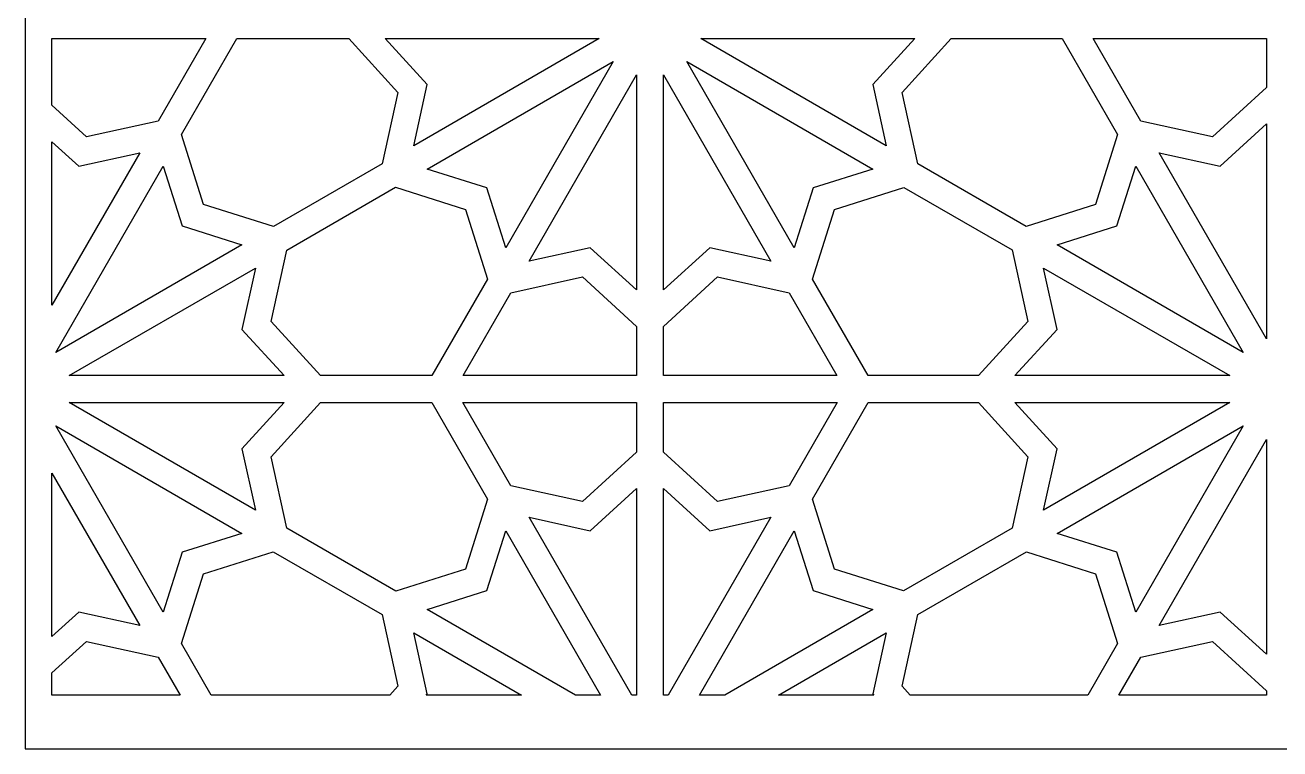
# Model space of a CAD drawing. Header units: centimetres. Extents: x -14 to -3.1, y -9 to -3.4.
# Drawn here: x -14.016 to -9.146, y -9 to -6.192 of the extents above; entities that cross this region are included whole.
import ezdxf

# ---------------------------------------------------------------- set-up
doc = ezdxf.new("R2010")
doc.units = ezdxf.units.CM
doc.header["$MEASUREMENT"] = 0
doc.layers.add('layer 1', color=7, linetype='Continuous')

msp = doc.modelspace()

# ---------------------------------------------------------------- linework, layer by layer
at = {"layer": 'layer 1', "color": 250, "lineweight": 30}
for points, knots in [([(-3.0891, -9.00022), (-3.0891, -9.00022), (-14.01558, -9.00022), (-14.01558, -9.00022), (-14.01558, -9.00022), (-14.01558, -9.00022), (-14.01558, -3.43259), (-14.01558, -3.43259), (-14.01558, -3.43259), (-14.01558, -3.43259), (-13.98674, -3.43259), (-13.98674, -3.43259), (-13.98674, -3.43259), (-13.98674, -3.43259), (-13.32329, -3.43259), (-13.32329, -3.43259), (-13.32329, -3.43259), (-13.32329, -3.43259), (-13.20275, -3.43259), (-13.20275, -3.43259), (-13.20275, -3.43259), (-13.20275, -3.43259), (-12.7472, -3.43259), (-12.7472, -3.43259), (-12.7472, -3.43259), (-12.7472, -3.43259), (-12.60581, -3.43259), (-12.60581, -3.43259), (-12.60581, -3.43259), (-12.60581, -3.43259), (-11.81042, -3.43259), (-11.81042, -3.43259), (-11.81042, -3.43259), (-11.81042, -3.43259), (-11.37021, -3.43259), (-11.37021, -3.43259), (-11.37021, -3.43259), (-11.37021, -3.43259), (-10.57482, -3.43259), (-10.57482, -3.43259), (-10.57482, -3.43259), (-10.57482, -3.43259), (-10.43343, -3.43259), (-10.43343, -3.43259), (-10.43343, -3.43259), (-10.43343, -3.43259), (-9.98187, -3.43259), (-9.98187, -3.43259), (-9.98187, -3.43259), (-9.98187, -3.43259), (-9.86133, -3.43259), (-9.86133, -3.43259), (-9.86133, -3.43259), (-9.86133, -3.43259), (-9.19788, -3.43259), (-9.19788, -3.43259), (-9.19788, -3.43259), (-9.19788, -3.43259), (-9.09349, -3.43259), (-9.09349, -3.43259), (-9.09349, -3.43259), (-9.09349, -3.43259), (-8.43004, -3.43259), (-8.43004, -3.43259), (-8.43004, -3.43259), (-8.43004, -3.43259), (-8.3095, -3.43259), (-8.3095, -3.43259), (-8.3095, -3.43259), (-8.3095, -3.43259), (-7.85851, -3.43259), (-7.85851, -3.43259), (-7.85851, -3.43259), (-7.85851, -3.43259), (-7.71711, -3.43259), (-7.71711, -3.43259), (-7.71711, -3.43259), (-7.71711, -3.43259), (-6.92172, -3.43259), (-6.92172, -3.43259), (-6.92172, -3.43259), (-6.92172, -3.43259), (-6.48151, -3.43259), (-6.48151, -3.43259), (-6.48151, -3.43259), (-6.48151, -3.43259), (-5.68613, -3.43259), (-5.68613, -3.43259), (-5.68613, -3.43259), (-5.68613, -3.43259), (-5.54473, -3.43259), (-5.54473, -3.43259), (-5.54473, -3.43259), (-5.54473, -3.43259), (-5.08862, -3.43259), (-5.08862, -3.43259), (-5.08862, -3.43259), (-5.08862, -3.43259), (-4.96807, -3.43259), (-4.96807, -3.43259), (-4.96807, -3.43259), (-4.96807, -3.43259), (-4.30463, -3.43259), (-4.30463, -3.43259), (-4.30463, -3.43259), (-4.30463, -3.43259), (-4.20023, -3.43259), (-4.20023, -3.43259), (-4.20023, -3.43259), (-4.20023, -3.43259), (-3.53678, -3.43259), (-3.53678, -3.43259), (-3.53678, -3.43259), (-3.53678, -3.43259), (-3.41624, -3.43259), (-3.41624, -3.43259), (-3.41624, -3.43259), (-3.41624, -3.43259), (-3.0891, -3.43259), (-3.0891, -3.43259), (-3.0891, -3.43259), (-3.0891, -3.43259), (-3.0891, -4.04459), (-3.0891, -4.04459), (-3.0891, -4.04459), (-3.0891, -4.04459), (-3.0891, -4.16514), (-3.0891, -4.16514), (-3.0891, -4.16514), (-3.0891, -4.16514), (-3.0891, -4.71676), (-3.0891, -4.71676), (-3.0891, -4.71676), (-3.0891, -4.71676), (-3.0891, -4.83627), (-3.0891, -4.83627), (-3.0891, -4.83627), (-3.0891, -4.83627), (-3.0891, -5.38789), (-3.0891, -5.38789), (-3.0891, -5.38789), (-3.0891, -5.38789), (-3.0891, -5.50844), (-3.0891, -5.50844), (-3.0891, -5.50844), (-3.0891, -5.50844), (-3.0891, -6.14027), (-3.0891, -6.14027), (-3.0891, -6.14027), (-3.0891, -6.14027), (-3.0891, -6.24467), (-3.0891, -6.24467), (-3.0891, -6.24467), (-3.0891, -6.24467), (-3.0891, -6.87264), (-3.0891, -6.87264), (-3.0891, -6.87264), (-3.0891, -6.87264), (-3.0891, -6.99318), (-3.0891, -6.99318), (-3.0891, -6.99318), (-3.0891, -6.99318), (-3.0891, -7.5448), (-3.0891, -7.5448), (-3.0891, -7.5448), (-3.0891, -7.5448), (-3.0891, -7.66432), (-3.0891, -7.66432), (-3.0891, -7.66432), (-3.0891, -7.66432), (-3.0891, -8.21594), (-3.0891, -8.21594), (-3.0891, -8.21594), (-3.0891, -8.21594), (-3.0891, -8.33648), (-3.0891, -8.33648), (-3.0891, -8.33648), (-3.0891, -8.33648), (-3.0891, -8.9668), (-3.0891, -8.9668), (-3.0891, -8.9668), (-3.0891, -8.9668), (-3.0891, -9.00022), (-3.0891, -9.00022)], [0, 0, 0, 0, 0.0212766, 0.0212766, 0.0212766, 0.0212766, 0.0425532, 0.0425532, 0.0425532, 0.0425532, 0.0638298, 0.0638298, 0.0638298, 0.0638298, 0.0851064, 0.0851064, 0.0851064, 0.0851064, 0.106383, 0.106383, 0.106383, 0.106383, 0.1276596, 0.1276596, 0.1276596, 0.1276596, 0.1489362, 0.1489362, 0.1489362, 0.1489362, 0.1702128, 0.1702128, 0.1702128, 0.1702128, 0.1914894, 0.1914894, 0.1914894, 0.1914894, 0.212766, 0.212766, 0.212766, 0.212766, 0.2340426, 0.2340426, 0.2340426, 0.2340426, 0.2553191, 0.2553191, 0.2553191, 0.2553191, 0.2765957, 0.2765957, 0.2765957, 0.2765957, 0.2978723, 0.2978723, 0.2978723, 0.2978723, 0.3191489, 0.3191489, 0.3191489, 0.3191489, 0.3404255, 0.3404255, 0.3404255, 0.3404255, 0.3617021, 0.3617021, 0.3617021, 0.3617021, 0.3829787, 0.3829787, 0.3829787, 0.3829787, 0.4042553, 0.4042553, 0.4042553, 0.4042553, 0.4255319, 0.4255319, 0.4255319, 0.4255319, 0.4468085, 0.4468085, 0.4468085, 0.4468085, 0.4680851, 0.4680851, 0.4680851, 0.4680851, 0.4893617, 0.4893617, 0.4893617, 0.4893617, 0.5106383, 0.5106383, 0.5106383, 0.5106383, 0.5319149, 0.5319149, 0.5319149, 0.5319149, 0.5531915, 0.5531915, 0.5531915, 0.5531915, 0.5744681, 0.5744681, 0.5744681, 0.5744681, 0.5957447, 0.5957447, 0.5957447, 0.5957447, 0.6170213, 0.6170213, 0.6170213, 0.6170213, 0.6382979, 0.6382979, 0.6382979, 0.6382979, 0.6595745, 0.6595745, 0.6595745, 0.6595745, 0.6808511, 0.6808511, 0.6808511, 0.6808511, 0.7021277, 0.7021277, 0.7021277, 0.7021277, 0.7234043, 0.7234043, 0.7234043, 0.7234043, 0.7446809, 0.7446809, 0.7446809, 0.7446809, 0.7659574, 0.7659574, 0.7659574, 0.7659574, 0.787234, 0.787234, 0.787234, 0.787234, 0.8085106, 0.8085106, 0.8085106, 0.8085106, 0.8297872, 0.8297872, 0.8297872, 0.8297872, 0.8510638, 0.8510638, 0.8510638, 0.8510638, 0.8723404, 0.8723404, 0.8723404, 0.8723404, 0.893617, 0.893617, 0.893617, 0.893617, 0.9148936, 0.9148936, 0.9148936, 0.9148936, 0.9361702, 0.9361702, 0.9361702, 0.9361702, 0.9574468, 0.9574468, 0.9574468, 0.9574468, 1, 1, 1, 1]), ([(-13.91119, -6.24467), (-13.91119, -6.24467), (-13.91119, -6.50335), (-13.91119, -6.50335), (-13.91119, -6.50335), (-13.91119, -6.50335), (-13.77677, -6.62614), (-13.77677, -6.62614), (-13.77677, -6.62614), (-13.77677, -6.62614), (-13.49902, -6.56501), (-13.49902, -6.56501), (-13.49902, -6.56501), (-13.49902, -6.56501), (-13.31408, -6.24467), (-13.31408, -6.24467), (-13.31408, -6.24467), (-13.31408, -6.24467), (-13.91119, -6.24467), (-13.91119, -6.24467)], [0, 0, 0, 0, 0.1666667, 0.1666667, 0.1666667, 0.1666667, 0.3333333, 0.3333333, 0.3333333, 0.3333333, 0.5, 0.5, 0.5, 0.5, 0.6666667, 0.6666667, 0.6666667, 0.6666667, 1, 1, 1, 1]), ([(-12.75937, -6.24467), (-12.75937, -6.24467), (-13.19353, -6.24467), (-13.19353, -6.24467), (-13.19353, -6.24467), (-13.19353, -6.24467), (-13.40862, -6.6172), (-13.40862, -6.6172), (-13.40862, -6.6172), (-13.40862, -6.6172), (-13.32269, -6.88831), (-13.32269, -6.88831), (-13.32269, -6.88831), (-13.32269, -6.88831), (-13.05158, -6.97424), (-13.05158, -6.97424), (-13.05158, -6.97424), (-13.05158, -6.97424), (-12.62978, -6.73071), (-12.62978, -6.73071), (-12.62978, -6.73071), (-12.62978, -6.73071), (-12.56874, -6.45335), (-12.56874, -6.45335), (-12.56874, -6.45335), (-12.56874, -6.45335), (-12.75937, -6.24467), (-12.75937, -6.24467)], [0, 0, 0, 0, 0.125, 0.125, 0.125, 0.125, 0.25, 0.25, 0.25, 0.25, 0.375, 0.375, 0.375, 0.375, 0.5, 0.5, 0.5, 0.5, 0.625, 0.625, 0.625, 0.625, 0.75, 0.75, 0.75, 0.75, 1, 1, 1, 1]), ([(-12.50742, -6.6604), (-12.50742, -6.6604), (-11.78734, -6.24467), (-11.78734, -6.24467), (-11.78734, -6.24467), (-11.78734, -6.24467), (-12.61798, -6.24467), (-12.61798, -6.24467), (-12.61798, -6.24467), (-12.61798, -6.24467), (-12.45514, -6.42291), (-12.45514, -6.42291), (-12.45514, -6.42291), (-12.45514, -6.42291), (-12.50742, -6.6604), (-12.50742, -6.6604)], [0, 0, 0, 0, 0.2, 0.2, 0.2, 0.2, 0.4, 0.4, 0.4, 0.4, 0.6, 0.6, 0.6, 0.6, 1, 1, 1, 1]), ([(-11.39328, -6.24467), (-11.39328, -6.24467), (-10.67321, -6.6604), (-10.67321, -6.6604), (-10.67321, -6.6604), (-10.67321, -6.6604), (-10.72548, -6.42291), (-10.72548, -6.42291), (-10.72548, -6.42291), (-10.72548, -6.42291), (-10.56265, -6.24467), (-10.56265, -6.24467), (-10.56265, -6.24467), (-10.56265, -6.24467), (-11.39328, -6.24467), (-11.39328, -6.24467)], [0, 0, 0, 0, 0.2, 0.2, 0.2, 0.2, 0.4, 0.4, 0.4, 0.4, 0.6, 0.6, 0.6, 0.6, 1, 1, 1, 1]), ([(-10.55076, -6.7311), (-10.55076, -6.7311), (-10.13084, -6.97354), (-10.13084, -6.97354), (-10.13084, -6.97354), (-10.13084, -6.97354), (-9.86194, -6.88831), (-9.86194, -6.88831), (-9.86194, -6.88831), (-9.86194, -6.88831), (-9.77601, -6.6172), (-9.77601, -6.6172), (-9.77601, -6.6172), (-9.77601, -6.6172), (-9.99109, -6.24467), (-9.99109, -6.24467), (-9.99109, -6.24467), (-9.99109, -6.24467), (-10.42125, -6.24467), (-10.42125, -6.24467), (-10.42125, -6.24467), (-10.42125, -6.24467), (-10.61189, -6.45335), (-10.61189, -6.45335), (-10.61189, -6.45335), (-10.61189, -6.45335), (-10.55076, -6.7311), (-10.55076, -6.7311)], [0, 0, 0, 0, 0.125, 0.125, 0.125, 0.125, 0.25, 0.25, 0.25, 0.25, 0.375, 0.375, 0.375, 0.375, 0.5, 0.5, 0.5, 0.5, 0.625, 0.625, 0.625, 0.625, 0.75, 0.75, 0.75, 0.75, 1, 1, 1, 1]), ([(-9.6856, -6.56501), (-9.6856, -6.56501), (-9.40785, -6.62614), (-9.40785, -6.62614), (-9.40785, -6.62614), (-9.40785, -6.62614), (-9.19788, -6.43432), (-9.19788, -6.43432), (-9.19788, -6.43432), (-9.19788, -6.43432), (-9.19788, -6.24467), (-9.19788, -6.24467), (-9.19788, -6.24467), (-9.19788, -6.24467), (-9.87055, -6.24467), (-9.87055, -6.24467), (-9.87055, -6.24467), (-9.87055, -6.24467), (-9.6856, -6.56501), (-9.6856, -6.56501)], [0, 0, 0, 0, 0.1666667, 0.1666667, 0.1666667, 0.1666667, 0.3333333, 0.3333333, 0.3333333, 0.3333333, 0.5, 0.5, 0.5, 0.5, 0.6666667, 0.6666667, 0.6666667, 0.6666667, 1, 1, 1, 1]), ([(-12.14994, -7.05609), (-12.14994, -7.05609), (-11.73292, -6.33379), (-11.73292, -6.33379), (-11.73292, -6.33379), (-11.73292, -6.33379), (-12.45522, -6.75081), (-12.45522, -6.75081), (-12.45522, -6.75081), (-12.45522, -6.75081), (-12.22341, -6.82428), (-12.22341, -6.82428), (-12.22341, -6.82428), (-12.22341, -6.82428), (-12.14994, -7.05609), (-12.14994, -7.05609)], [0, 0, 0, 0, 0.2, 0.2, 0.2, 0.2, 0.4, 0.4, 0.4, 0.4, 0.6, 0.6, 0.6, 0.6, 1, 1, 1, 1]), ([(-10.72541, -6.75081), (-10.72541, -6.75081), (-11.44771, -6.33379), (-11.44771, -6.33379), (-11.44771, -6.33379), (-11.44771, -6.33379), (-11.03069, -7.05609), (-11.03069, -7.05609), (-11.03069, -7.05609), (-11.03069, -7.05609), (-10.95722, -6.82428), (-10.95722, -6.82428), (-10.95722, -6.82428), (-10.95722, -6.82428), (-10.72541, -6.75081), (-10.72541, -6.75081)], [0, 0, 0, 0, 0.2, 0.2, 0.2, 0.2, 0.4, 0.4, 0.4, 0.4, 0.6, 0.6, 0.6, 0.6, 1, 1, 1, 1]), ([(-11.64251, -7.22002), (-11.64251, -7.22002), (-11.64251, -6.38598), (-11.64251, -6.38598), (-11.64251, -6.38598), (-11.64251, -6.38598), (-12.05953, -7.10828), (-12.05953, -7.10828), (-12.05953, -7.10828), (-12.05953, -7.10828), (-11.82204, -7.05601), (-11.82204, -7.05601), (-11.82204, -7.05601), (-11.82204, -7.05601), (-11.64251, -7.22002), (-11.64251, -7.22002)], [0, 0, 0, 0, 0.2, 0.2, 0.2, 0.2, 0.4, 0.4, 0.4, 0.4, 0.6, 0.6, 0.6, 0.6, 1, 1, 1, 1]), ([(-11.53812, -6.38598), (-11.53812, -6.38598), (-11.53812, -7.22002), (-11.53812, -7.22002), (-11.53812, -7.22002), (-11.53812, -7.22002), (-11.35859, -7.05601), (-11.35859, -7.05601), (-11.35859, -7.05601), (-11.35859, -7.05601), (-11.1211, -7.10828), (-11.1211, -7.10828), (-11.1211, -7.10828), (-11.1211, -7.10828), (-11.53812, -6.38598), (-11.53812, -6.38598)], [0, 0, 0, 0, 0.2, 0.2, 0.2, 0.2, 0.4, 0.4, 0.4, 0.4, 0.6, 0.6, 0.6, 0.6, 1, 1, 1, 1]), ([(-9.6149, -6.68746), (-9.6149, -6.68746), (-9.19788, -7.40976), (-9.19788, -7.40976), (-9.19788, -7.40976), (-9.19788, -7.40976), (-9.19788, -6.57572), (-9.19788, -6.57572), (-9.19788, -6.57572), (-9.19788, -6.57572), (-9.37741, -6.73973), (-9.37741, -6.73973), (-9.37741, -6.73973), (-9.37741, -6.73973), (-9.6149, -6.68746), (-9.6149, -6.68746)], [0, 0, 0, 0, 0.2, 0.2, 0.2, 0.2, 0.4, 0.4, 0.4, 0.4, 0.6, 0.6, 0.6, 0.6, 1, 1, 1, 1]), ([(-13.91119, -6.64474), (-13.91119, -6.64474), (-13.91119, -7.2789), (-13.91119, -7.2789), (-13.91119, -7.2789), (-13.91119, -7.2789), (-13.56972, -6.68746), (-13.56972, -6.68746), (-13.56972, -6.68746), (-13.56972, -6.68746), (-13.80721, -6.73973), (-13.80721, -6.73973), (-13.80721, -6.73973), (-13.80721, -6.73973), (-13.91119, -6.64474), (-13.91119, -6.64474)], [0, 0, 0, 0, 0.2, 0.2, 0.2, 0.2, 0.4, 0.4, 0.4, 0.4, 0.6, 0.6, 0.6, 0.6, 1, 1, 1, 1]), ([(-13.47932, -6.73966), (-13.47932, -6.73966), (-13.89634, -7.46196), (-13.89634, -7.46196), (-13.89634, -7.46196), (-13.89634, -7.46196), (-13.17404, -7.04494), (-13.17404, -7.04494), (-13.17404, -7.04494), (-13.17404, -7.04494), (-13.40584, -6.97146), (-13.40584, -6.97146), (-13.40584, -6.97146), (-13.40584, -6.97146), (-13.47932, -6.73966), (-13.47932, -6.73966)], [0, 0, 0, 0, 0.2, 0.2, 0.2, 0.2, 0.4, 0.4, 0.4, 0.4, 0.6, 0.6, 0.6, 0.6, 1, 1, 1, 1]), ([(-10.01059, -7.04494), (-10.01059, -7.04494), (-9.28829, -7.46196), (-9.28829, -7.46196), (-9.28829, -7.46196), (-9.28829, -7.46196), (-9.70531, -6.73966), (-9.70531, -6.73966), (-9.70531, -6.73966), (-9.70531, -6.73966), (-9.77878, -6.97146), (-9.77878, -6.97146), (-9.77878, -6.97146), (-9.77878, -6.97146), (-10.01059, -7.04494), (-10.01059, -7.04494)], [0, 0, 0, 0, 0.2, 0.2, 0.2, 0.2, 0.4, 0.4, 0.4, 0.4, 0.6, 0.6, 0.6, 0.6, 1, 1, 1, 1]), ([(-12.8687, -7.55236), (-12.8687, -7.55236), (-12.43646, -7.55236), (-12.43646, -7.55236), (-12.43646, -7.55236), (-12.43646, -7.55236), (-12.22064, -7.17854), (-12.22064, -7.17854), (-12.22064, -7.17854), (-12.22064, -7.17854), (-12.30657, -6.90743), (-12.30657, -6.90743), (-12.30657, -6.90743), (-12.30657, -6.90743), (-12.57767, -6.8215), (-12.57767, -6.8215), (-12.57767, -6.8215), (-12.57767, -6.8215), (-12.99947, -7.06503), (-12.99947, -7.06503), (-12.99947, -7.06503), (-12.99947, -7.06503), (-13.06052, -7.3424), (-13.06052, -7.3424), (-13.06052, -7.3424), (-13.06052, -7.3424), (-12.8687, -7.55236), (-12.8687, -7.55236)], [0, 0, 0, 0, 0.125, 0.125, 0.125, 0.125, 0.25, 0.25, 0.25, 0.25, 0.375, 0.375, 0.375, 0.375, 0.5, 0.5, 0.5, 0.5, 0.625, 0.625, 0.625, 0.625, 0.75, 0.75, 0.75, 0.75, 1, 1, 1, 1]), ([(-10.74416, -7.55236), (-10.74416, -7.55236), (-10.31592, -7.55236), (-10.31592, -7.55236), (-10.31592, -7.55236), (-10.31592, -7.55236), (-10.12411, -7.3424), (-10.12411, -7.3424), (-10.12411, -7.3424), (-10.12411, -7.3424), (-10.18524, -7.06465), (-10.18524, -7.06465), (-10.18524, -7.06465), (-10.18524, -7.06465), (-10.60516, -6.8222), (-10.60516, -6.8222), (-10.60516, -6.8222), (-10.60516, -6.8222), (-10.87406, -6.90743), (-10.87406, -6.90743), (-10.87406, -6.90743), (-10.87406, -6.90743), (-10.95999, -7.17854), (-10.95999, -7.17854), (-10.95999, -7.17854), (-10.95999, -7.17854), (-10.74416, -7.55236), (-10.74416, -7.55236)], [0, 0, 0, 0, 0.125, 0.125, 0.125, 0.125, 0.25, 0.25, 0.25, 0.25, 0.375, 0.375, 0.375, 0.375, 0.5, 0.5, 0.5, 0.5, 0.625, 0.625, 0.625, 0.625, 0.75, 0.75, 0.75, 0.75, 1, 1, 1, 1]), ([(-13.84414, -7.55236), (-13.84414, -7.55236), (-13.0101, -7.55236), (-13.0101, -7.55236), (-13.0101, -7.55236), (-13.0101, -7.55236), (-13.17411, -7.37283), (-13.17411, -7.37283), (-13.17411, -7.37283), (-13.17411, -7.37283), (-13.12184, -7.13534), (-13.12184, -7.13534), (-13.12184, -7.13534), (-13.12184, -7.13534), (-13.84414, -7.55236), (-13.84414, -7.55236)], [0, 0, 0, 0, 0.2, 0.2, 0.2, 0.2, 0.4, 0.4, 0.4, 0.4, 0.6, 0.6, 0.6, 0.6, 1, 1, 1, 1]), ([(-10.17452, -7.55236), (-10.17452, -7.55236), (-9.34048, -7.55236), (-9.34048, -7.55236), (-9.34048, -7.55236), (-9.34048, -7.55236), (-10.06279, -7.13534), (-10.06279, -7.13534), (-10.06279, -7.13534), (-10.06279, -7.13534), (-10.01051, -7.37283), (-10.01051, -7.37283), (-10.01051, -7.37283), (-10.01051, -7.37283), (-10.17452, -7.55236), (-10.17452, -7.55236)], [0, 0, 0, 0, 0.2, 0.2, 0.2, 0.2, 0.4, 0.4, 0.4, 0.4, 0.6, 0.6, 0.6, 0.6, 1, 1, 1, 1]), ([(-12.31592, -7.55236), (-12.31592, -7.55236), (-11.64251, -7.55236), (-11.64251, -7.55236), (-11.64251, -7.55236), (-11.64251, -7.55236), (-11.64251, -7.36142), (-11.64251, -7.36142), (-11.64251, -7.36142), (-11.64251, -7.36142), (-11.85248, -7.1696), (-11.85248, -7.1696), (-11.85248, -7.1696), (-11.85248, -7.1696), (-12.13023, -7.23074), (-12.13023, -7.23074), (-12.13023, -7.23074), (-12.13023, -7.23074), (-12.31592, -7.55236), (-12.31592, -7.55236)], [0, 0, 0, 0, 0.1666667, 0.1666667, 0.1666667, 0.1666667, 0.3333333, 0.3333333, 0.3333333, 0.3333333, 0.5, 0.5, 0.5, 0.5, 0.6666667, 0.6666667, 0.6666667, 0.6666667, 1, 1, 1, 1]), ([(-11.53812, -7.55236), (-11.53812, -7.55236), (-10.86471, -7.55236), (-10.86471, -7.55236), (-10.86471, -7.55236), (-10.86471, -7.55236), (-11.0504, -7.23074), (-11.0504, -7.23074), (-11.0504, -7.23074), (-11.0504, -7.23074), (-11.32815, -7.1696), (-11.32815, -7.1696), (-11.32815, -7.1696), (-11.32815, -7.1696), (-11.53812, -7.36142), (-11.53812, -7.36142), (-11.53812, -7.36142), (-11.53812, -7.36142), (-11.53812, -7.55236), (-11.53812, -7.55236)], [0, 0, 0, 0, 0.1666667, 0.1666667, 0.1666667, 0.1666667, 0.3333333, 0.3333333, 0.3333333, 0.3333333, 0.5, 0.5, 0.5, 0.5, 0.6666667, 0.6666667, 0.6666667, 0.6666667, 1, 1, 1, 1]), ([(-13.0101, -7.65676), (-13.0101, -7.65676), (-13.84414, -7.65676), (-13.84414, -7.65676), (-13.84414, -7.65676), (-13.84414, -7.65676), (-13.12184, -8.07378), (-13.12184, -8.07378), (-13.12184, -8.07378), (-13.12184, -8.07378), (-13.17411, -7.83629), (-13.17411, -7.83629), (-13.17411, -7.83629), (-13.17411, -7.83629), (-13.0101, -7.65676), (-13.0101, -7.65676)], [0, 0, 0, 0, 0.2, 0.2, 0.2, 0.2, 0.4, 0.4, 0.4, 0.4, 0.6, 0.6, 0.6, 0.6, 1, 1, 1, 1]), ([(-12.43708, -7.65676), (-12.43708, -7.65676), (-12.8687, -7.65676), (-12.8687, -7.65676), (-12.8687, -7.65676), (-12.8687, -7.65676), (-13.06052, -7.86673), (-13.06052, -7.86673), (-13.06052, -7.86673), (-13.06052, -7.86673), (-12.99939, -8.14448), (-12.99939, -8.14448), (-12.99939, -8.14448), (-12.99939, -8.14448), (-12.57686, -8.38842), (-12.57686, -8.38842), (-12.57686, -8.38842), (-12.57686, -8.38842), (-12.30657, -8.30275), (-12.30657, -8.30275), (-12.30657, -8.30275), (-12.30657, -8.30275), (-12.22064, -8.03165), (-12.22064, -8.03165), (-12.22064, -8.03165), (-12.22064, -8.03165), (-12.43708, -7.65676), (-12.43708, -7.65676)], [0, 0, 0, 0, 0.125, 0.125, 0.125, 0.125, 0.25, 0.25, 0.25, 0.25, 0.375, 0.375, 0.375, 0.375, 0.5, 0.5, 0.5, 0.5, 0.625, 0.625, 0.625, 0.625, 0.75, 0.75, 0.75, 0.75, 1, 1, 1, 1]), ([(-11.64251, -7.65676), (-11.64251, -7.65676), (-12.31654, -7.65676), (-12.31654, -7.65676), (-12.31654, -7.65676), (-12.31654, -7.65676), (-12.13023, -7.97945), (-12.13023, -7.97945), (-12.13023, -7.97945), (-12.13023, -7.97945), (-11.85248, -8.04058), (-11.85248, -8.04058), (-11.85248, -8.04058), (-11.85248, -8.04058), (-11.64251, -7.84877), (-11.64251, -7.84877), (-11.64251, -7.84877), (-11.64251, -7.84877), (-11.64251, -7.65676), (-11.64251, -7.65676)], [0, 0, 0, 0, 0.1666667, 0.1666667, 0.1666667, 0.1666667, 0.3333333, 0.3333333, 0.3333333, 0.3333333, 0.5, 0.5, 0.5, 0.5, 0.6666667, 0.6666667, 0.6666667, 0.6666667, 1, 1, 1, 1]), ([(-10.86409, -7.65676), (-10.86409, -7.65676), (-11.53812, -7.65676), (-11.53812, -7.65676), (-11.53812, -7.65676), (-11.53812, -7.65676), (-11.53812, -7.84877), (-11.53812, -7.84877), (-11.53812, -7.84877), (-11.53812, -7.84877), (-11.32815, -8.04058), (-11.32815, -8.04058), (-11.32815, -8.04058), (-11.32815, -8.04058), (-11.0504, -7.97945), (-11.0504, -7.97945), (-11.0504, -7.97945), (-11.0504, -7.97945), (-10.86409, -7.65676), (-10.86409, -7.65676)], [0, 0, 0, 0, 0.1666667, 0.1666667, 0.1666667, 0.1666667, 0.3333333, 0.3333333, 0.3333333, 0.3333333, 0.5, 0.5, 0.5, 0.5, 0.6666667, 0.6666667, 0.6666667, 0.6666667, 1, 1, 1, 1]), ([(-10.31592, -7.65676), (-10.31592, -7.65676), (-10.74355, -7.65676), (-10.74355, -7.65676), (-10.74355, -7.65676), (-10.74355, -7.65676), (-10.95999, -8.03165), (-10.95999, -8.03165), (-10.95999, -8.03165), (-10.95999, -8.03165), (-10.87406, -8.30275), (-10.87406, -8.30275), (-10.87406, -8.30275), (-10.87406, -8.30275), (-10.60635, -8.3876), (-10.60635, -8.3876), (-10.60635, -8.3876), (-10.60635, -8.3876), (-10.18524, -8.14448), (-10.18524, -8.14448), (-10.18524, -8.14448), (-10.18524, -8.14448), (-10.12411, -7.86673), (-10.12411, -7.86673), (-10.12411, -7.86673), (-10.12411, -7.86673), (-10.31592, -7.65676), (-10.31592, -7.65676)], [0, 0, 0, 0, 0.125, 0.125, 0.125, 0.125, 0.25, 0.25, 0.25, 0.25, 0.375, 0.375, 0.375, 0.375, 0.5, 0.5, 0.5, 0.5, 0.625, 0.625, 0.625, 0.625, 0.75, 0.75, 0.75, 0.75, 1, 1, 1, 1]), ([(-9.34048, -7.65676), (-9.34048, -7.65676), (-10.17452, -7.65676), (-10.17452, -7.65676), (-10.17452, -7.65676), (-10.17452, -7.65676), (-10.01051, -7.83629), (-10.01051, -7.83629), (-10.01051, -7.83629), (-10.01051, -7.83629), (-10.06279, -8.07378), (-10.06279, -8.07378), (-10.06279, -8.07378), (-10.06279, -8.07378), (-9.34048, -7.65676), (-9.34048, -7.65676)], [0, 0, 0, 0, 0.2, 0.2, 0.2, 0.2, 0.4, 0.4, 0.4, 0.4, 0.6, 0.6, 0.6, 0.6, 1, 1, 1, 1]), ([(-13.17404, -8.16418), (-13.17404, -8.16418), (-13.89634, -7.74716), (-13.89634, -7.74716), (-13.89634, -7.74716), (-13.89634, -7.74716), (-13.47932, -8.46946), (-13.47932, -8.46946), (-13.47932, -8.46946), (-13.47932, -8.46946), (-13.40584, -8.23766), (-13.40584, -8.23766), (-13.40584, -8.23766), (-13.40584, -8.23766), (-13.17404, -8.16418), (-13.17404, -8.16418)], [0, 0, 0, 0, 0.2, 0.2, 0.2, 0.2, 0.4, 0.4, 0.4, 0.4, 0.6, 0.6, 0.6, 0.6, 1, 1, 1, 1]), ([(-9.70531, -8.46946), (-9.70531, -8.46946), (-9.28829, -7.74716), (-9.28829, -7.74716), (-9.28829, -7.74716), (-9.28829, -7.74716), (-10.01059, -8.16418), (-10.01059, -8.16418), (-10.01059, -8.16418), (-10.01059, -8.16418), (-9.77878, -8.23766), (-9.77878, -8.23766), (-9.77878, -8.23766), (-9.77878, -8.23766), (-9.70531, -8.46946), (-9.70531, -8.46946)], [0, 0, 0, 0, 0.2, 0.2, 0.2, 0.2, 0.4, 0.4, 0.4, 0.4, 0.6, 0.6, 0.6, 0.6, 1, 1, 1, 1]), ([(-9.19788, -7.79936), (-9.19788, -7.79936), (-9.6149, -8.52166), (-9.6149, -8.52166), (-9.6149, -8.52166), (-9.6149, -8.52166), (-9.37741, -8.46939), (-9.37741, -8.46939), (-9.37741, -8.46939), (-9.37741, -8.46939), (-9.19788, -8.6334), (-9.19788, -8.6334), (-9.19788, -8.6334), (-9.19788, -8.6334), (-9.19788, -7.79936), (-9.19788, -7.79936)], [0, 0, 0, 0, 0.2, 0.2, 0.2, 0.2, 0.4, 0.4, 0.4, 0.4, 0.6, 0.6, 0.6, 0.6, 1, 1, 1, 1]), ([(-13.91119, -7.93022), (-13.91119, -7.93022), (-13.91119, -8.56438), (-13.91119, -8.56438), (-13.91119, -8.56438), (-13.91119, -8.56438), (-13.80721, -8.46939), (-13.80721, -8.46939), (-13.80721, -8.46939), (-13.80721, -8.46939), (-13.56972, -8.52166), (-13.56972, -8.52166), (-13.56972, -8.52166), (-13.56972, -8.52166), (-13.91119, -7.93022), (-13.91119, -7.93022)], [0, 0, 0, 0, 0.2, 0.2, 0.2, 0.2, 0.4, 0.4, 0.4, 0.4, 0.6, 0.6, 0.6, 0.6, 1, 1, 1, 1]), ([(-11.64251, -8.79144), (-11.64251, -8.79144), (-11.64251, -7.99016), (-11.64251, -7.99016), (-11.64251, -7.99016), (-11.64251, -7.99016), (-11.82204, -8.15417), (-11.82204, -8.15417), (-11.82204, -8.15417), (-11.82204, -8.15417), (-12.05953, -8.1019), (-12.05953, -8.1019), (-12.05953, -8.1019), (-12.05953, -8.1019), (-11.66143, -8.79144), (-11.66143, -8.79144), (-11.66143, -8.79144), (-11.66143, -8.79144), (-11.64251, -8.79144), (-11.64251, -8.79144)], [0, 0, 0, 0, 0.1666667, 0.1666667, 0.1666667, 0.1666667, 0.3333333, 0.3333333, 0.3333333, 0.3333333, 0.5, 0.5, 0.5, 0.5, 0.6666667, 0.6666667, 0.6666667, 0.6666667, 1, 1, 1, 1]), ([(-11.53812, -7.99016), (-11.53812, -7.99016), (-11.53812, -8.79144), (-11.53812, -8.79144), (-11.53812, -8.79144), (-11.53812, -8.79144), (-11.5192, -8.79144), (-11.5192, -8.79144), (-11.5192, -8.79144), (-11.5192, -8.79144), (-11.1211, -8.1019), (-11.1211, -8.1019), (-11.1211, -8.1019), (-11.1211, -8.1019), (-11.35859, -8.15417), (-11.35859, -8.15417), (-11.35859, -8.15417), (-11.35859, -8.15417), (-11.53812, -7.99016), (-11.53812, -7.99016)], [0, 0, 0, 0, 0.1666667, 0.1666667, 0.1666667, 0.1666667, 0.3333333, 0.3333333, 0.3333333, 0.3333333, 0.5, 0.5, 0.5, 0.5, 0.6666667, 0.6666667, 0.6666667, 0.6666667, 1, 1, 1, 1]), ([(-12.45522, -8.45938), (-12.45522, -8.45938), (-11.88008, -8.79144), (-11.88008, -8.79144), (-11.88008, -8.79144), (-11.88008, -8.79144), (-11.78197, -8.79144), (-11.78197, -8.79144), (-11.78197, -8.79144), (-11.78197, -8.79144), (-12.14994, -8.1541), (-12.14994, -8.1541), (-12.14994, -8.1541), (-12.14994, -8.1541), (-12.22341, -8.3859), (-12.22341, -8.3859), (-12.22341, -8.3859), (-12.22341, -8.3859), (-12.45522, -8.45938), (-12.45522, -8.45938)], [0, 0, 0, 0, 0.1666667, 0.1666667, 0.1666667, 0.1666667, 0.3333333, 0.3333333, 0.3333333, 0.3333333, 0.5, 0.5, 0.5, 0.5, 0.6666667, 0.6666667, 0.6666667, 0.6666667, 1, 1, 1, 1]), ([(-11.03069, -8.1541), (-11.03069, -8.1541), (-11.39866, -8.79144), (-11.39866, -8.79144), (-11.39866, -8.79144), (-11.39866, -8.79144), (-11.30055, -8.79144), (-11.30055, -8.79144), (-11.30055, -8.79144), (-11.30055, -8.79144), (-10.72541, -8.45938), (-10.72541, -8.45938), (-10.72541, -8.45938), (-10.72541, -8.45938), (-10.95722, -8.3859), (-10.95722, -8.3859), (-10.95722, -8.3859), (-10.95722, -8.3859), (-11.03069, -8.1541), (-11.03069, -8.1541)], [0, 0, 0, 0, 0.1666667, 0.1666667, 0.1666667, 0.1666667, 0.3333333, 0.3333333, 0.3333333, 0.3333333, 0.5, 0.5, 0.5, 0.5, 0.6666667, 0.6666667, 0.6666667, 0.6666667, 1, 1, 1, 1]), ([(-12.60034, -8.79144), (-12.60034, -8.79144), (-12.56874, -8.75684), (-12.56874, -8.75684), (-12.56874, -8.75684), (-12.56874, -8.75684), (-12.62987, -8.47909), (-12.62987, -8.47909), (-12.62987, -8.47909), (-12.62987, -8.47909), (-13.0524, -8.23514), (-13.0524, -8.23514), (-13.0524, -8.23514), (-13.0524, -8.23514), (-13.32269, -8.32081), (-13.32269, -8.32081), (-13.32269, -8.32081), (-13.32269, -8.32081), (-13.40862, -8.59192), (-13.40862, -8.59192), (-13.40862, -8.59192), (-13.40862, -8.59192), (-13.29342, -8.79144), (-13.29342, -8.79144), (-13.29342, -8.79144), (-13.29342, -8.79144), (-12.60034, -8.79144), (-12.60034, -8.79144)], [0, 0, 0, 0, 0.125, 0.125, 0.125, 0.125, 0.25, 0.25, 0.25, 0.25, 0.375, 0.375, 0.375, 0.375, 0.5, 0.5, 0.5, 0.5, 0.625, 0.625, 0.625, 0.625, 0.75, 0.75, 0.75, 0.75, 1, 1, 1, 1]), ([(-9.8912, -8.79144), (-9.8912, -8.79144), (-9.77601, -8.59192), (-9.77601, -8.59192), (-9.77601, -8.59192), (-9.77601, -8.59192), (-9.86194, -8.32081), (-9.86194, -8.32081), (-9.86194, -8.32081), (-9.86194, -8.32081), (-10.12965, -8.23596), (-10.12965, -8.23596), (-10.12965, -8.23596), (-10.12965, -8.23596), (-10.55076, -8.47909), (-10.55076, -8.47909), (-10.55076, -8.47909), (-10.55076, -8.47909), (-10.61189, -8.75684), (-10.61189, -8.75684), (-10.61189, -8.75684), (-10.61189, -8.75684), (-10.58028, -8.79144), (-10.58028, -8.79144), (-10.58028, -8.79144), (-10.58028, -8.79144), (-9.8912, -8.79144), (-9.8912, -8.79144)], [0, 0, 0, 0, 0.125, 0.125, 0.125, 0.125, 0.25, 0.25, 0.25, 0.25, 0.375, 0.375, 0.375, 0.375, 0.5, 0.5, 0.5, 0.5, 0.625, 0.625, 0.625, 0.625, 0.75, 0.75, 0.75, 0.75, 1, 1, 1, 1]), ([(-12.08886, -8.79144), (-12.08886, -8.79144), (-12.50742, -8.54978), (-12.50742, -8.54978), (-12.50742, -8.54978), (-12.50742, -8.54978), (-12.45514, -8.78727), (-12.45514, -8.78727), (-12.45514, -8.78727), (-12.45514, -8.78727), (-12.45895, -8.79144), (-12.45895, -8.79144), (-12.45895, -8.79144), (-12.45895, -8.79144), (-12.08886, -8.79144), (-12.08886, -8.79144)], [0, 0, 0, 0, 0.2, 0.2, 0.2, 0.2, 0.4, 0.4, 0.4, 0.4, 0.6, 0.6, 0.6, 0.6, 1, 1, 1, 1]), ([(-10.72168, -8.79144), (-10.72168, -8.79144), (-10.72548, -8.78727), (-10.72548, -8.78727), (-10.72548, -8.78727), (-10.72548, -8.78727), (-10.67321, -8.54978), (-10.67321, -8.54978), (-10.67321, -8.54978), (-10.67321, -8.54978), (-11.09177, -8.79144), (-11.09177, -8.79144), (-11.09177, -8.79144), (-11.09177, -8.79144), (-10.72168, -8.79144), (-10.72168, -8.79144)], [0, 0, 0, 0, 0.2, 0.2, 0.2, 0.2, 0.4, 0.4, 0.4, 0.4, 0.6, 0.6, 0.6, 0.6, 1, 1, 1, 1]), ([(-13.91119, -8.70578), (-13.91119, -8.70578), (-13.91119, -8.79144), (-13.91119, -8.79144), (-13.91119, -8.79144), (-13.91119, -8.79144), (-13.41397, -8.79144), (-13.41397, -8.79144), (-13.41397, -8.79144), (-13.41397, -8.79144), (-13.49902, -8.64411), (-13.49902, -8.64411), (-13.49902, -8.64411), (-13.49902, -8.64411), (-13.77677, -8.58298), (-13.77677, -8.58298), (-13.77677, -8.58298), (-13.77677, -8.58298), (-13.91119, -8.70578), (-13.91119, -8.70578)], [0, 0, 0, 0, 0.1666667, 0.1666667, 0.1666667, 0.1666667, 0.3333333, 0.3333333, 0.3333333, 0.3333333, 0.5, 0.5, 0.5, 0.5, 0.6666667, 0.6666667, 0.6666667, 0.6666667, 1, 1, 1, 1]), ([(-9.19788, -8.79144), (-9.19788, -8.79144), (-9.19788, -8.7748), (-9.19788, -8.7748), (-9.19788, -8.7748), (-9.19788, -8.7748), (-9.40785, -8.58298), (-9.40785, -8.58298), (-9.40785, -8.58298), (-9.40785, -8.58298), (-9.6856, -8.64411), (-9.6856, -8.64411), (-9.6856, -8.64411), (-9.6856, -8.64411), (-9.77066, -8.79144), (-9.77066, -8.79144), (-9.77066, -8.79144), (-9.77066, -8.79144), (-9.19788, -8.79144), (-9.19788, -8.79144)], [0, 0, 0, 0, 0.1666667, 0.1666667, 0.1666667, 0.1666667, 0.3333333, 0.3333333, 0.3333333, 0.3333333, 0.5, 0.5, 0.5, 0.5, 0.6666667, 0.6666667, 0.6666667, 0.6666667, 1, 1, 1, 1])]:
    msp.add_open_spline(points, degree=3, knots=knots, dxfattribs=at)

doc.saveas('drawing.dxf')
